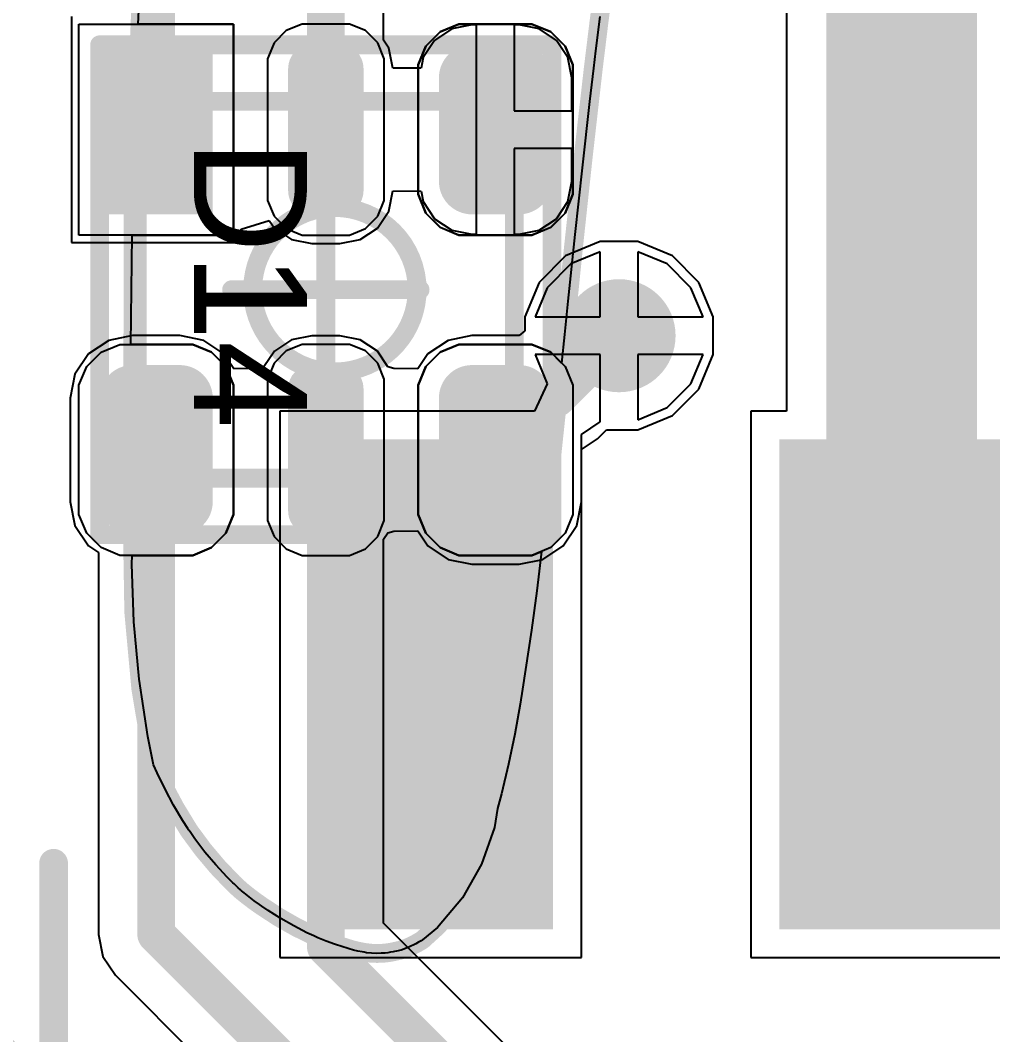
# Model space of a CAD drawing. Header units: inches. Extents: x -52 to 109, y 0 to 35.
# Drawn here: x 13.92 to 19.08, y 9.09 to 14.47 of the extents above; entities that cross this region are included whole.
import ezdxf

# ---------------------------------------------------------------- set-up
doc = ezdxf.new("R2010")
doc.units = ezdxf.units.IN
for name, color, linetype in [('Bottom Layer', 5, 'Continuous'), ('Bottom Overlay', 54, 'Continuous'), ('Bottom Paste', 16, 'Continuous'), ('Bottom Solder', 6, 'Continuous'), ('Mechanical 1', 6, 'Continuous'), ('Mechanical 4', 56, 'Continuous'), ('Top Component Outline', 56, 'Continuous'), ('Top Courtyard', 56, 'Continuous'), ('Top Layer', 1, 'Continuous'), ('Top Overlay', 2, 'Continuous'), ('Top Paste', 8, 'Continuous'), ('Top Solder', 216, 'Continuous'), ('Via Holes', 16, 'Continuous')]:
    doc.layers.add(name, color=color, linetype=linetype)
doc.styles.add('Arial', font='', dxfattribs={"height": 0.2})
doc.styles.get('Arial').set_extended_font_data('Arial')

# ---------------------------------------------------------------- blocks, each defined once
blk = doc.blocks.new('APA_RGB_LED_2020_427')
at = {"layer": 'Top Layer'}
h = blk.add_hatch(color=1, dxfattribs=at)
edge = h.paths.add_edge_path()
edge.add_arc((-1.125, 1.025), 0.125, 90, 180)
edge.add_line((-1.25, 1.025), (-1.25, 0.775))
edge.add_arc((-1.125, 0.775), 0.125, 180, 270)
edge.add_line((-1.125, 0.65), (-0.575, 0.65))
edge.add_arc((-0.575, 0.775), 0.125, 270, 360)
edge.add_line((-0.45, 0.775), (-0.45, 1.025))
edge.add_arc((-0.575, 1.025), 0.125, 0, 90)
edge.add_line((-0.575, 1.15), (-1.125, 1.15))
h = blk.add_hatch(color=1, dxfattribs=at)
edge = h.paths.add_edge_path()
edge.add_arc((0.575, 1.025), 0.125, 90, 180)
edge.add_line((0.45, 1.025), (0.45, 0.775))
edge.add_arc((0.575, 0.775), 0.125, 180, 270)
edge.add_line((0.575, 0.65), (1.125, 0.65))
edge.add_arc((1.125, 0.775), 0.125, 270, 360)
edge.add_line((1.25, 0.775), (1.25, 1.025))
edge.add_arc((1.125, 1.025), 0.125, 0, 90)
edge.add_line((1.125, 1.15), (0.575, 1.15))
h = blk.add_hatch(color=1, dxfattribs=at)
edge = h.paths.add_edge_path()
edge.add_arc((-1.175, 0.075), 0.075, 90, 180)
edge.add_line((-1.25, 0.075), (-1.25, -0.075))
edge.add_arc((-1.175, -0.075), 0.075, 180, 270)
edge.add_line((-1.175, -0.15), (-0.525, -0.15))
edge.add_arc((-0.525, -0.075), 0.075, 270, 360)
edge.add_line((-0.45, -0.075), (-0.45, 0.075))
edge.add_arc((-0.525, 0.075), 0.075, 0, 90)
edge.add_line((-0.525, 0.15), (-1.175, 0.15))
h = blk.add_hatch(color=1, dxfattribs=at)
edge = h.paths.add_edge_path()
edge.add_arc((0.525, 0.075), 0.075, 90, 180)
edge.add_line((0.45, 0.075), (0.45, -0.075))
edge.add_arc((0.525, -0.075), 0.075, 180, 270)
edge.add_line((0.525, -0.15), (1.175, -0.15))
edge.add_arc((1.175, -0.075), 0.075, 270, 360)
edge.add_line((1.25, -0.075), (1.25, 0.075))
edge.add_arc((1.175, 0.075), 0.075, 0, 90)
edge.add_line((1.175, 0.15), (0.525, 0.15))
blk.add_hatch(color=1, dxfattribs=at).paths.add_polyline_path([(-1.25, -0.65), (-0.45, -0.65), (-0.45, -1.15), (-1.25, -1.15)])
h = blk.add_hatch(color=1, dxfattribs=at)
edge = h.paths.add_edge_path()
edge.add_arc((0.575, -0.775), 0.125, 90, 180)
edge.add_line((0.45, -0.775), (0.45, -1.025))
edge.add_arc((0.575, -1.025), 0.125, 180, 270)
edge.add_line((0.575, -1.15), (1.125, -1.15))
edge.add_arc((1.125, -1.025), 0.125, 270, 360)
edge.add_line((1.25, -1.025), (1.25, -0.775))
edge.add_arc((1.125, -0.775), 0.125, 0, 90)
edge.add_line((1.125, -0.65), (0.575, -0.65))
at = {"layer": 'Top Paste'}
h = blk.add_hatch(color=8, dxfattribs=at)
edge = h.paths.add_edge_path()
edge.add_arc((-1.125, 1.025), 0.125, 90, 180)
edge.add_line((-1.25, 1.025), (-1.25, 0.775))
edge.add_arc((-1.125, 0.775), 0.125, 180, 270)
edge.add_line((-1.125, 0.65), (-0.575, 0.65))
edge.add_arc((-0.575, 0.775), 0.125, 270, 360)
edge.add_line((-0.45, 0.775), (-0.45, 1.025))
edge.add_arc((-0.575, 1.025), 0.125, 0, 90)
edge.add_line((-0.575, 1.15), (-1.125, 1.15))
h = blk.add_hatch(color=8, dxfattribs=at)
edge = h.paths.add_edge_path()
edge.add_arc((0.575, 1.025), 0.125, 90, 180)
edge.add_line((0.45, 1.025), (0.45, 0.775))
edge.add_arc((0.575, 0.775), 0.125, 180, 270)
edge.add_line((0.575, 0.65), (1.125, 0.65))
edge.add_arc((1.125, 0.775), 0.125, 270, 360)
edge.add_line((1.25, 0.775), (1.25, 1.025))
edge.add_arc((1.125, 1.025), 0.125, 0, 90)
edge.add_line((1.125, 1.15), (0.575, 1.15))
h = blk.add_hatch(color=8, dxfattribs=at)
edge = h.paths.add_edge_path()
edge.add_arc((-1.175, 0.075), 0.075, 90, 180)
edge.add_line((-1.25, 0.075), (-1.25, -0.075))
edge.add_arc((-1.175, -0.075), 0.075, 180, 270)
edge.add_line((-1.175, -0.15), (-0.525, -0.15))
edge.add_arc((-0.525, -0.075), 0.075, 270, 360)
edge.add_line((-0.45, -0.075), (-0.45, 0.075))
edge.add_arc((-0.525, 0.075), 0.075, 0, 90)
edge.add_line((-0.525, 0.15), (-1.175, 0.15))
h = blk.add_hatch(color=8, dxfattribs=at)
edge = h.paths.add_edge_path()
edge.add_arc((0.525, 0.075), 0.075, 90, 180)
edge.add_line((0.45, 0.075), (0.45, -0.075))
edge.add_arc((0.525, -0.075), 0.075, 180, 270)
edge.add_line((0.525, -0.15), (1.175, -0.15))
edge.add_arc((1.175, -0.075), 0.075, 270, 360)
edge.add_line((1.25, -0.075), (1.25, 0.075))
edge.add_arc((1.175, 0.075), 0.075, 0, 90)
edge.add_line((1.175, 0.15), (0.525, 0.15))
blk.add_hatch(color=8, dxfattribs=at).paths.add_polyline_path([(-1.25, -0.65), (-0.45, -0.65), (-0.45, -1.15), (-1.25, -1.15)])
h = blk.add_hatch(color=8, dxfattribs=at)
edge = h.paths.add_edge_path()
edge.add_arc((0.575, -0.775), 0.125, 90, 180)
edge.add_line((0.45, -0.775), (0.45, -1.025))
edge.add_arc((0.575, -1.025), 0.125, 180, 270)
edge.add_line((0.575, -1.15), (1.125, -1.15))
edge.add_arc((1.125, -1.025), 0.125, 270, 360)
edge.add_line((1.25, -1.025), (1.25, -0.775))
edge.add_arc((1.125, -0.775), 0.125, 0, 90)
edge.add_line((1.125, -0.65), (0.575, -0.65))
at = {"layer": 'Top Solder'}
h = blk.add_hatch(color=216, dxfattribs=at)
edge = h.paths.add_edge_path()
edge.add_arc((-1.125, 1.025), 0.175, 90, 180)
edge.add_line((-1.3, 1.025), (-1.3, 0.775))
edge.add_arc((-1.125, 0.775), 0.175, 180, 270)
edge.add_line((-1.125, 0.6), (-0.575, 0.6))
edge.add_arc((-0.575, 0.775), 0.175, 270, 360)
edge.add_line((-0.4, 0.775), (-0.4, 1.025))
edge.add_arc((-0.575, 1.025), 0.175, 0, 90)
edge.add_line((-0.575, 1.2), (-1.125, 1.2))
h = blk.add_hatch(color=216, dxfattribs=at)
edge = h.paths.add_edge_path()
edge.add_arc((0.575, 1.025), 0.175, 90, 180)
edge.add_line((0.4, 1.025), (0.4, 0.775))
edge.add_arc((0.575, 0.775), 0.175, 180, 270)
edge.add_line((0.575, 0.6), (1.125, 0.6))
edge.add_arc((1.125, 0.775), 0.175, 270, 360)
edge.add_line((1.3, 0.775), (1.3, 1.025))
edge.add_arc((1.125, 1.025), 0.175, 0, 90)
edge.add_line((1.125, 1.2), (0.575, 1.2))
h = blk.add_hatch(color=216, dxfattribs=at)
edge = h.paths.add_edge_path()
edge.add_arc((-1.175, 0.075), 0.125, 90, 180)
edge.add_line((-1.3, 0.075), (-1.3, -0.075))
edge.add_arc((-1.175, -0.075), 0.125, 180, 270)
edge.add_line((-1.175, -0.2), (-0.525, -0.2))
edge.add_arc((-0.525, -0.075), 0.125, 270, 360)
edge.add_line((-0.4, -0.075), (-0.4, 0.075))
edge.add_arc((-0.525, 0.075), 0.125, 0, 90)
edge.add_line((-0.525, 0.2), (-1.175, 0.2))
h = blk.add_hatch(color=216, dxfattribs=at)
edge = h.paths.add_edge_path()
edge.add_arc((0.525, 0.075), 0.125, 90, 180)
edge.add_line((0.4, 0.075), (0.4, -0.075))
edge.add_arc((0.525, -0.075), 0.125, 180, 270)
edge.add_line((0.525, -0.2), (1.175, -0.2))
edge.add_arc((1.175, -0.075), 0.125, 270, 360)
edge.add_line((1.3, -0.075), (1.3, 0.075))
edge.add_arc((1.175, 0.075), 0.125, 0, 90)
edge.add_line((1.175, 0.2), (0.525, 0.2))
blk.add_hatch(color=216, dxfattribs=at).paths.add_polyline_path([(-1.3, -0.6), (-0.4, -0.6), (-0.4, -1.2), (-1.3, -1.2)])
h = blk.add_hatch(color=216, dxfattribs=at)
edge = h.paths.add_edge_path()
edge.add_arc((0.575, -0.775), 0.175, 90, 180)
edge.add_line((0.4, -0.775), (0.4, -1.025))
edge.add_arc((0.575, -1.025), 0.175, 180, 270)
edge.add_line((0.575, -1.2), (1.125, -1.2))
edge.add_arc((1.125, -1.025), 0.175, 270, 360)
edge.add_line((1.3, -1.025), (1.3, -0.775))
edge.add_arc((1.125, -0.775), 0.175, 0, 90)
edge.add_line((1.125, -0.6), (0.575, -0.6))
at = {"layer": 'Top Component Outline'}
for points in [[(1, 1, 0.1, 0.1, 0), (-1, 1, 0.1, 0.1, 0)], [(-1, -1, 0.1, 0.1, 0), (-1, 1, 0.1, 0.1, 0)], [(1, -1, 0.1, 0.1, 0), (1, 1, 0.1, 0.1, 0)], [(1, -1, 0.1, 0.1, 0), (-1, -1, 0.1, 0.1, 0)]]:
    blk.add_lwpolyline(points, format="xyseb", dxfattribs=at)
for points in [[(-1.025, 1, 0.05, 0.05, 1), (-0.975, 1, 0.05, 0.05, 1)], [(-1.025, 1, 0.05, 0.05, 1), (-0.975, 1, 0.05, 0.05, 1)], [(0.975, 1, 0.05, 0.05, 1), (1.025, 1, 0.05, 0.05, 1)], [(0.975, 1, 0.05, 0.05, 1), (1.025, 1, 0.05, 0.05, 1)], [(-1.025, -1, 0.05, 0.05, 1), (-0.975, -1, 0.05, 0.05, 1)], [(-1.025, -1, 0.05, 0.05, 1), (-0.975, -1, 0.05, 0.05, 1)], [(0.975, -1, 0.05, 0.05, 1), (1.025, -1, 0.05, 0.05, 1)], [(0.975, -1, 0.05, 0.05, 1), (1.025, -1, 0.05, 0.05, 1)]]:
    blk.add_lwpolyline(points, format="xyseb", close=True, dxfattribs=at)
at = {"layer": 'Top Courtyard'}
for points in [[(-1.3, -1.2, 0.1, 0.1, 0), (-1.3, 1.2, 0.1, 0.1, 0)], [(1.3, 1.2, 0.1, 0.1, 0), (-1.3, 1.2, 0.1, 0.1, 0)], [(1.3, -1.2, 0.1, 0.1, 0), (1.3, 1.2, 0.1, 0.1, 0)], [(0, -0.5, 0.1, 0.1, 0), (0, 0.5, 0.1, 0.1, 0)], [(0.5, 0, 0.1, 0.1, 0), (-0.5, 0, 0.1, 0.1, 0)], [(1.3, -1.2, 0.1, 0.1, 0), (-1.3, -1.2, 0.1, 0.1, 0)]]:
    blk.add_lwpolyline(points, format="xyseb", dxfattribs=at)
for points in [[(-1.325, 1.2, 0.05, 0.05, 1), (-1.275, 1.2, 0.05, 0.05, 1)], [(-1.325, 1.2, 0.05, 0.05, 1), (-1.275, 1.2, 0.05, 0.05, 1)], [(1.275, 1.2, 0.05, 0.05, 1), (1.325, 1.2, 0.05, 0.05, 1)], [(1.275, 1.2, 0.05, 0.05, 1), (1.325, 1.2, 0.05, 0.05, 1)], [(-0.025, 0.5, 0.05, 0.05, 1), (0.025, 0.5, 0.05, 0.05, 1)], [(-0.525, 0, 0.05, 0.05, 1), (-0.475, 0, 0.05, 0.05, 1)], [(0.475, 0, 0.05, 0.05, 1), (0.525, 0, 0.05, 0.05, 1)], [(-0.025, -0.5, 0.05, 0.05, 1), (0.025, -0.5, 0.05, 0.05, 1)], [(-1.325, -1.2, 0.05, 0.05, 1), (-1.275, -1.2, 0.05, 0.05, 1)], [(-1.325, -1.2, 0.05, 0.05, 1), (-1.275, -1.2, 0.05, 0.05, 1)], [(1.275, -1.2, 0.05, 0.05, 1), (1.325, -1.2, 0.05, 0.05, 1)], [(1.275, -1.2, 0.05, 0.05, 1), (1.325, -1.2, 0.05, 0.05, 1)]]:
    blk.add_lwpolyline(points, format="xyseb", close=True, dxfattribs=at)
at = {"layer": 'Top Overlay'}
for p, q in [((-1.2929, 1.2689), (-1.1937, 1.31)), ((-1.1937, 1.31), (-1.14, 1.31)), ((-1.14, 1.31), (-1.14, 1.31)), ((-1.14, 1.31), (-0.56, 1.31)), ((-0.56, 1.31), (-0.5063, 1.31)), ((-0.5063, 1.31), (-0.4071, 1.2689)), ((0.4071, 1.2689), (0.5063, 1.31)), ((0.5063, 1.31), (0.56, 1.31)), ((0.56, 1.31), (0.56, 1.31)), ((0.56, 1.31), (1.14, 1.31)), ((1.14, 1.31), (1.1937, 1.31)), ((1.1937, 1.31), (1.2929, 1.2689)), ((-1.3689, 1.1929), (-1.2929, 1.2689)), ((-0.4071, 1.2689), (-0.3311, 1.1929)), ((0.3311, 1.1929), (0.4071, 1.2689)), ((1.2929, 1.2689), (1.3689, 1.1929)), ((-1.41, 1.0937), (-1.3689, 1.1929)), ((-0.3311, 1.1929), (-0.29, 1.0937)), ((0.29, 1.0937), (0.3311, 1.1929)), ((1.3689, 1.1929), (1.41, 1.0937)), ((-1.41, 1.04), (-1.41, 1.0937)), ((-0.29, 1.0937), (-0.29, 1.04)), ((0.29, 1.04), (0.29, 1.0937)), ((1.41, 1.0937), (1.41, 1.04)), ((-1.41, 0.76), (-1.41, 1.04)), ((-0.29, 1.04), (-0.29, 1.04)), ((-0.29, 1.04), (-0.29, 0.76)), ((0.29, 0.76), (0.29, 1.04)), ((1.41, 1.04), (1.41, 1.04)), ((1.41, 1.04), (1.41, 0.76)), ((-1.41, 0.76), (-1.41, 0.76)), ((-1.41, 0.7063), (-1.41, 0.76)), ((-0.29, 0.76), (-0.29, 0.7063)), ((0.29, 0.76), (0.29, 0.76)), ((0.29, 0.7063), (0.29, 0.76)), ((1.41, 0.76), (1.41, 0.7063)), ((-1.3689, 0.6071), (-1.41, 0.7063)), ((-0.29, 0.7063), (-0.3311, 0.6071)), ((0.3311, 0.6071), (0.29, 0.7063)), ((1.41, 0.7063), (1.3689, 0.6071)), ((-1.2929, 0.5311), (-1.3689, 0.6071)), ((-0.3311, 0.6071), (-0.4071, 0.5311)), ((0.4071, 0.5311), (0.3311, 0.6071)), ((1.3689, 0.6071), (1.2929, 0.5311)), ((-1.1937, 0.49), (-1.2929, 0.5311)), ((-1.14, 0.49), (-1.1937, 0.49)), ((-0.56, 0.49), (-1.14, 0.49)), ((-0.5063, 0.49), (-0.56, 0.49)), ((-0.56, 0.49), (-0.56, 0.49)), ((-0.4071, 0.5311), (-0.5063, 0.49)), ((0.5063, 0.49), (0.4071, 0.5311)), ((0.56, 0.49), (0.5063, 0.49)), ((1.14, 0.49), (0.56, 0.49)), ((1.1937, 0.49), (1.14, 0.49)), ((1.14, 0.49), (1.14, 0.49)), ((1.2929, 0.5311), (1.1937, 0.49)), ((-1.3103, 0.275), (-1.375, 0.2103)), ((-1.2258, 0.31), (-1.3103, 0.275)), ((-1.18, 0.31), (-1.2258, 0.31)), ((-0.52, 0.31), (-1.18, 0.31)), ((-0.4742, 0.31), (-0.52, 0.31)), ((-0.52, 0.31), (-0.52, 0.31)), ((-0.3897, 0.275), (-0.4742, 0.31)), ((-0.325, 0.2103), (-0.3897, 0.275)), ((0.3897, 0.275), (0.325, 0.2103)), ((0.4743, 0.31), (0.3897, 0.275)), ((0.52, 0.31), (0.4743, 0.31)), ((1.18, 0.31), (0.52, 0.31)), ((1.2258, 0.31), (1.18, 0.31)), ((1.18, 0.31), (1.18, 0.31)), ((1.3103, 0.275), (1.2258, 0.31)), ((1.375, 0.2103), (1.3103, 0.275)), ((-1.375, 0.2103), (-1.41, 0.1257)), ((-0.29, 0.1257), (-0.325, 0.2103)), ((0.325, 0.2103), (0.29, 0.1257)), ((1.41, 0.1257), (1.375, 0.2103)), ((-1.41, 0.1257), (-1.41, 0.08)), ((-0.29, 0.08), (-0.29, 0.1257)), ((0.29, 0.1257), (0.29, 0.08)), ((1.41, 0.08), (1.41, 0.1257)), ((-1.41, 0.08), (-1.41, -0.08)), ((-1.41, 0.08), (-1.41, 0.08)), ((-0.29, -0.08), (-0.29, 0.08)), ((0.29, 0.08), (0.29, -0.08)), ((0.29, 0.08), (0.29, 0.08)), ((1.41, -0.08), (1.41, 0.08)), ((-1.41, -0.08), (-1.41, -0.1258)), ((-0.29, -0.1258), (-0.29, -0.08)), ((-0.29, -0.08), (-0.29, -0.08)), ((0.29, -0.08), (0.29, -0.1258)), ((1.41, -0.1258), (1.41, -0.08)), ((1.41, -0.08), (1.41, -0.08)), ((-1.41, -0.1258), (-1.375, -0.2103)), ((-0.325, -0.2103), (-0.29, -0.1258)), ((0.29, -0.1258), (0.325, -0.2103)), ((1.375, -0.2103), (1.41, -0.1258)), ((-1.375, -0.2103), (-1.3103, -0.275)), ((-0.3897, -0.275), (-0.325, -0.2103)), ((0.325, -0.2103), (0.3897, -0.275)), ((1.3103, -0.275), (1.375, -0.2103)), ((-1.3103, -0.275), (-1.2258, -0.31)), ((-1.2258, -0.31), (-1.18, -0.31)), ((-1.18, -0.31), (-1.18, -0.31)), ((-1.18, -0.31), (-0.52, -0.31)), ((-0.52, -0.31), (-0.4742, -0.31)), ((-0.4742, -0.31), (-0.3897, -0.275)), ((0.3897, -0.275), (0.4743, -0.31)), ((0.4743, -0.31), (0.52, -0.31)), ((0.52, -0.31), (0.52, -0.31)), ((0.52, -0.31), (1.18, -0.31)), ((1.18, -0.31), (1.2258, -0.31)), ((1.2258, -0.31), (1.3103, -0.275)), ((-1.41, -1.31), (-1.41, -0.49)), ((-1.41, -0.49), (-0.29, -0.49)), ((-0.29, -0.49), (-0.29, -1.31)), ((0.3311, -0.6071), (0.4071, -0.5311)), ((0.4071, -0.5311), (0.5063, -0.49)), ((0.5063, -0.49), (0.56, -0.49)), ((0.56, -0.49), (0.56, -0.49)), ((0.56, -0.49), (1.14, -0.49)), ((1.14, -0.49), (1.1937, -0.49)), ((1.1937, -0.49), (1.2929, -0.5311)), ((1.2929, -0.5311), (1.3689, -0.6071)), ((0.29, -0.7063), (0.3311, -0.6071)), ((1.3689, -0.6071), (1.41, -0.7063)), ((0.29, -0.76), (0.29, -0.7063)), ((1.41, -0.7063), (1.41, -0.76)), ((0.29, -1.04), (0.29, -0.76)), ((1.41, -0.76), (1.41, -0.76)), ((1.41, -0.76), (1.41, -1.04)), ((0.29, -1.04), (0.29, -1.04)), ((0.29, -1.0937), (0.29, -1.04)), ((1.41, -1.04), (1.41, -1.0937)), ((0.3311, -1.1929), (0.29, -1.0937)), ((1.41, -1.0937), (1.3689, -1.1929)), ((0.4071, -1.2689), (0.3311, -1.1929)), ((1.3689, -1.1929), (1.2929, -1.2689)), ((0.5063, -1.31), (0.4071, -1.2689)), ((1.2929, -1.2689), (1.1937, -1.31)), ((-0.29, -1.31), (-1.41, -1.31)), ((0.56, -1.31), (0.5063, -1.31)), ((1.14, -1.31), (0.56, -1.31)), ((1.1937, -1.31), (1.14, -1.31)), ((1.14, -1.31), (1.14, -1.31))]:
    blk.add_line(p, q, dxfattribs=at)
at = {"layer": 'Top Courtyard', "style": 'Arial'}
blk.add_text('D14', height=0.6, dxfattribs=at).set_placement((-0.8, -0.7))
blk = doc.blocks.new('JS102011SAQN_B_436')
at = {"layer": 'Bottom Layer'}
for points in [[(0.6, -4), (-0.6, -4), (-0.6, -1.5), (0.6, -1.5)], [(1.9, -1.5), (3.1, -1.5), (3.1, -4), (1.9, -4)]]:
    blk.add_hatch(color=5, dxfattribs=at).paths.add_polyline_path(points)
at = {"layer": 'Bottom Paste'}
for points in [[(0.6, -4), (-0.6, -4), (-0.6, -1.5), (0.6, -1.5)], [(1.9, -1.5), (3.1, -1.5), (3.1, -4), (1.9, -4)]]:
    blk.add_hatch(color=16, dxfattribs=at).paths.add_polyline_path(points)
at = {"layer": 'Bottom Solder'}
for points in [[(0.65, -4.05), (-0.65, -4.05), (-0.65, -1.45), (0.65, -1.45)], [(1.85, -1.45), (3.15, -1.45), (3.15, -4.05), (1.85, -4.05)]]:
    blk.add_hatch(color=6, dxfattribs=at).paths.add_polyline_path(points)
at = {"layer": 'Bottom Overlay'}
blk.add_lwpolyline([(4.5, 1.8, 0.1524, 0.1524, 0), (4.5, -1.8, 0.1524, 0.1524, 0)], format="xyseb", dxfattribs=at)
blk.add_lwpolyline([(4.4619, -1.8, 0.0762, 0.0762, 1), (4.5381, -1.8, 0.0762, 0.0762, 1)], format="xyseb", close=True, dxfattribs=at)

msp = doc.modelspace()

# ---------------------------------------------------------------- hatches: boundary and pattern name
at = {"layer": 'Bottom Layer'}
h = msp.add_hatch(color=5, dxfattribs=at)
edge = h.paths.add_edge_path()
edge.add_arc((17.1, 12.8), 0.3, 0, 360)
at = {"layer": 'Top Layer'}
h = msp.add_hatch(color=1, dxfattribs=at)
edge = h.paths.add_edge_path()
edge.add_arc((17.1, 12.8), 0.3, 0, 360)
at = {"layer": 'Via Holes'}
h = msp.add_hatch(color=7, dxfattribs=at)
edge = h.paths.add_edge_path()
edge.add_arc((17.1, 12.8), 0.15, 0, 360)

# ---------------------------------------------------------------- linework, layer by layer
at = {"layer": 'Bottom Layer'}
for p, q in [((17.9882, 17.6466), (17.9882, 12.4)), ((17, 13.2457), (16.8451, 13.1815)), ((17, 12.9), (17, 13.2457)), ((17.3549, 13.1815), (17.2, 13.2457)), ((17.2, 13.2457), (17.2, 12.9)), ((16.8451, 13.1815), (16.7185, 13.0549)), ((17.4815, 13.0549), (17.3549, 13.1815)), ((16.7185, 13.0549), (16.6543, 12.9)), ((17.5457, 12.9), (17.4815, 13.0549)), ((16.6543, 12.9), (17, 12.9)), ((17.2, 12.9), (17.5457, 12.9)), ((17, 12.7), (16.6543, 12.7)), ((16.6543, 12.7), (16.7185, 12.5451)), ((17, 12.343), (17, 12.7)), ((17.5457, 12.7), (17.2, 12.7)), ((17.2, 12.7), (17.2, 12.3543)), ((17.4815, 12.5451), (17.5457, 12.7)), ((16.7185, 12.5451), (16.6515, 12.4)), ((17.3549, 12.4185), (17.4815, 12.5451)), ((16.6515, 12.4), (15.3, 12.4)), ((15.3, 12.4), (15.3, 9.5)), ((17.2, 12.3543), (17.3549, 12.4185)), ((17.9882, 12.4), (17.8, 12.4)), ((17.8, 12.4), (17.8, 9.5)), ((16.9, 12.2762), (17, 12.343)), ((16.9, 9.5), (16.9, 12.2762)), ((15.3, 9.5), (16.9, 9.5)), ((17.8, 9.5), (19.4, 9.5))]:
    msp.add_line(p, q, dxfattribs=at)
msp.add_lwpolyline([(18.6, 10.95, 0.8, 0.8, 0), (18.6, 17.9, 0.8, 0.8, 0)], format="xyseb", dxfattribs=at)
msp.add_lwpolyline([(18.4, 10.95, 0.4, 0.4, 1), (18.8, 10.95, 0.4, 0.4, 1)], format="xyseb", close=True, dxfattribs=at)
at = {"layer": 'Mechanical 1'}
for points in [[(15.1892, 13.2113, 0.1, 0.1, -0.303347), (15.5924, 13.4807, 0.1, 0.1, 0)], [(15.5924, 13.4807, 0.1, 0.1, -0.19891), (15.9011, 13.3529, 0.1, 0.1, 0)], [(15.9011, 13.3529, 0.1, 0.1, -0.198912), (16.0289, 13.0442, 0.1, 0.1, 0)], [(15.2838, 12.7356, 0.1, 0.1, -0.303348), (15.1892, 13.2113, 0.1, 0.1, 0)], [(16.0289, 13.0442, 0.1, 0.1, -0.303348), (15.7595, 12.641, 0.1, 0.1, 0)], [(15.7595, 12.641, 0.1, 0.1, -0.303347), (15.2838, 12.7356, 0.1, 0.1, 0)]]:
    msp.add_lwpolyline(points, format="xyseb", dxfattribs=at)
for points in [[(15.5674, 13.4807, 0.05, 0.05, 1), (15.6174, 13.4807, 0.05, 0.05, 1)], [(15.5674, 13.4807, 0.05, 0.05, 1), (15.6174, 13.4807, 0.05, 0.05, 1)], [(15.8761, 13.3529, 0.05, 0.05, 1), (15.9261, 13.3529, 0.05, 0.05, 1)], [(15.8761, 13.3529, 0.05, 0.05, 1), (15.9261, 13.3529, 0.05, 0.05, 1)], [(15.1642, 13.2113, 0.05, 0.05, 1), (15.2142, 13.2113, 0.05, 0.05, 1)], [(15.1642, 13.2113, 0.05, 0.05, 1), (15.2142, 13.2113, 0.05, 0.05, 1)], [(16.0039, 13.0442, 0.05, 0.05, 1), (16.0539, 13.0442, 0.05, 0.05, 1)], [(16.0039, 13.0442, 0.05, 0.05, 1), (16.0539, 13.0442, 0.05, 0.05, 1)], [(15.2588, 12.7356, 0.05, 0.05, 1), (15.3088, 12.7356, 0.05, 0.05, 1)], [(15.2588, 12.7356, 0.05, 0.05, 1), (15.3088, 12.7356, 0.05, 0.05, 1)], [(15.7345, 12.641, 0.05, 0.05, 1), (15.7845, 12.641, 0.05, 0.05, 1)], [(15.7345, 12.641, 0.05, 0.05, 1), (15.7845, 12.641, 0.05, 0.05, 1)]]:
    msp.add_lwpolyline(points, format="xyseb", close=True, dxfattribs=at)
at = {"layer": 'Mechanical 4'}
for points in [[(14.5186, 11.741, 0.1, 0.1, -0.030441), (14.7565, 17.32, 0.1, 0.1, 0)], [(16.9635, 14.2201, 0.1, 0.1, -0.005388), (17.0582, 14.9494, 0.1, 0.1, 0)], [(16.8112, 12.8051, 0.1, 0.1, -0.004574), (16.9635, 14.2201, 0.1, 0.1, 0)], [(15.0444, 7.7334, 0.1, 0.1, -0.070074), (11.0275, 12.9919, 0.1, 0.1, 0)], [(16.7002, 11.76, 0.1, 0.1, 0), (16.8112, 12.8051, 0.1, 0.1, 0)], [(16.7002, 11.76, 0.1, 0.1, -0.011315), (16.5878, 10.9247, 0.1, 0.1, 0)], [(14.6306, 10.523, 0.1, 0.1, -0.056451), (14.5186, 11.741, 0.1, 0.1, 0)], [(16.5878, 10.9247, 0.1, 0.1, -0.026687), (16.4555, 10.2908, 0.1, 0.1, 0)], [(14.8114, 10.1847, 0.1, 0.1, -0.04155), (14.6306, 10.523, 0.1, 0.1, 0)], [(16.4555, 10.2908, 0.1, 0.1, -0.180181), (16.0576, 9.5938, 0.1, 0.1, 0)], [(14.8238, 10.1658, 0.1, 0.1, -0.005024), (14.8114, 10.1847, 0.1, 0.1, 0)], [(15.0514, 9.8956, 0.1, 0.1, -0.047663), (14.8238, 10.1658, 0.1, 0.1, 0)], [(15.0971, 9.8534, 0.1, 0.1, -0.012448), (15.0514, 9.8956, 0.1, 0.1, 0)], [(15.2055, 9.7716, 0.1, 0.1, -0.023458), (15.0971, 9.8534, 0.1, 0.1, 0)], [(15.4807, 9.6144, 0.1, 0.1, -0.044673), (15.2055, 9.7716, 0.1, 0.1, 0)], [(15.6574, 9.5489, 0.1, 0.1, -0.036436), (15.4807, 9.6144, 0.1, 0.1, 0)], [(16.0576, 9.5938, 0.1, 0.1, -0.030843), (15.999, 9.561, 0.1, 0.1, 0)], [(15.7479, 9.5268, 0.1, 0.1, -0.03638), (15.6574, 9.5489, 0.1, 0.1, 0)], [(15.999, 9.561, 0.1, 0.1, -0.070058), (15.9073, 9.5313, 0.1, 0.1, 0)], [(15.8509, 9.5226, 0.1, 0.1, -0.060811), (15.7479, 9.5268, 0.1, 0.1, 0)], [(15.9073, 9.5313, 0.1, 0.1, -0.035182), (15.8509, 9.5226, 0.1, 0.1, 0)]]:
    msp.add_lwpolyline(points, format="xyseb", dxfattribs=at)
for points in [[(16.9385, 14.2201, 0.05, 0.05, 1), (16.9885, 14.2201, 0.05, 0.05, 1)], [(16.9385, 14.2201, 0.05, 0.05, 1), (16.9885, 14.2201, 0.05, 0.05, 1)], [(16.7862, 12.8051, 0.05, 0.05, 1), (16.8362, 12.8051, 0.05, 0.05, 1)], [(16.7862, 12.8051, 0.05, 0.05, 1), (16.8361, 12.8051, 0.05, 0.05, 1)], [(16.6752, 11.76, 0.05, 0.05, 1), (16.7252, 11.76, 0.05, 0.05, 1)], [(16.6752, 11.76, 0.05, 0.05, 1), (16.7252, 11.76, 0.05, 0.05, 1)], [(14.4936, 11.741, 0.05, 0.05, 1), (14.5436, 11.741, 0.05, 0.05, 1)], [(14.4936, 11.741, 0.05, 0.05, 1), (14.5436, 11.741, 0.05, 0.05, 1)], [(16.5628, 10.9247, 0.05, 0.05, 1), (16.6128, 10.9247, 0.05, 0.05, 1)], [(16.5628, 10.9247, 0.05, 0.05, 1), (16.6128, 10.9247, 0.05, 0.05, 1)], [(14.6056, 10.523, 0.05, 0.05, 1), (14.6556, 10.523, 0.05, 0.05, 1)], [(14.6056, 10.523, 0.05, 0.05, 1), (14.6556, 10.523, 0.05, 0.05, 1)], [(16.4305, 10.2908, 0.05, 0.05, 1), (16.4805, 10.2908, 0.05, 0.05, 1)], [(16.4305, 10.2908, 0.05, 0.05, 1), (16.4805, 10.2908, 0.05, 0.05, 1)], [(14.7864, 10.1847, 0.05, 0.05, 1), (14.8364, 10.1847, 0.05, 0.05, 1)], [(14.7864, 10.1847, 0.05, 0.05, 1), (14.8364, 10.1847, 0.05, 0.05, 1)], [(14.7988, 10.1658, 0.05, 0.05, 1), (14.8488, 10.1658, 0.05, 0.05, 1)], [(14.7988, 10.1658, 0.05, 0.05, 1), (14.8488, 10.1658, 0.05, 0.05, 1)], [(15.0264, 9.8956, 0.05, 0.05, 1), (15.0764, 9.8956, 0.05, 0.05, 1)], [(15.0264, 9.8956, 0.05, 0.05, 1), (15.0764, 9.8956, 0.05, 0.05, 1)], [(15.0721, 9.8534, 0.05, 0.05, 1), (15.1221, 9.8534, 0.05, 0.05, 1)], [(15.0721, 9.8534, 0.05, 0.05, 1), (15.1221, 9.8534, 0.05, 0.05, 1)], [(15.1805, 9.7716, 0.05, 0.05, 1), (15.2305, 9.7716, 0.05, 0.05, 1)], [(15.1805, 9.7716, 0.05, 0.05, 1), (15.2305, 9.7716, 0.05, 0.05, 1)], [(15.4557, 9.6144, 0.05, 0.05, 1), (15.5057, 9.6144, 0.05, 0.05, 1)], [(15.4557, 9.6144, 0.05, 0.05, 1), (15.5057, 9.6144, 0.05, 0.05, 1)], [(16.0326, 9.5938, 0.05, 0.05, 1), (16.0826, 9.5938, 0.05, 0.05, 1)], [(16.0326, 9.5938, 0.05, 0.05, 1), (16.0826, 9.5938, 0.05, 0.05, 1)], [(15.6324, 9.5489, 0.05, 0.05, 1), (15.6824, 9.5489, 0.05, 0.05, 1)], [(15.6324, 9.5489, 0.05, 0.05, 1), (15.6824, 9.5489, 0.05, 0.05, 1)], [(15.974, 9.561, 0.05, 0.05, 1), (16.024, 9.561, 0.05, 0.05, 1)], [(15.974, 9.561, 0.05, 0.05, 1), (16.024, 9.561, 0.05, 0.05, 1)], [(15.7229, 9.5268, 0.05, 0.05, 1), (15.7729, 9.5268, 0.05, 0.05, 1)], [(15.7229, 9.5268, 0.05, 0.05, 1), (15.7729, 9.5268, 0.05, 0.05, 1)], [(15.8259, 9.5226, 0.05, 0.05, 1), (15.8759, 9.5226, 0.05, 0.05, 1)], [(15.8259, 9.5226, 0.05, 0.05, 1), (15.8759, 9.5226, 0.05, 0.05, 1)], [(15.8823, 9.5313, 0.05, 0.05, 1), (15.9323, 9.5313, 0.05, 0.05, 1)], [(15.8823, 9.5313, 0.05, 0.05, 1), (15.9323, 9.5313, 0.05, 0.05, 1)]]:
    msp.add_lwpolyline(points, format="xyseb", close=True, dxfattribs=at)
at = {"layer": 'Top Layer'}
for p, q in [((15.8503, 14.3687), (15.8503, 14.8057)), ((14.1944, 14.4942), (14.1944, 13.2943)), ((16.3194, 14.4496), (16.2121, 14.4283)), ((16.3444, 14.4496), (16.3194, 14.4496)), ((16.3444, 13.8942), (16.3444, 14.4496)), ((16.5694, 14.4496), (16.5444, 14.4496)), ((16.5444, 14.4496), (16.5444, 13.9942)), ((16.6767, 14.4283), (16.5694, 14.4496)), ((16.2121, 14.4283), (16.1212, 14.3675)), ((16.7677, 14.3675), (16.6767, 14.4283)), ((15.8785, 14.3265), (15.8503, 14.3687)), ((15.8998, 14.2193), (15.8785, 14.3265)), ((16.1212, 14.3675), (16.0604, 14.2766)), ((16.8285, 14.2766), (16.7677, 14.3675)), ((16.0604, 14.2766), (16.0493, 14.2206)), ((16.8498, 14.1693), (16.8285, 14.2766)), ((16.0493, 14.2206), (15.8998, 14.2193)), ((16.8498, 13.9942), (16.8498, 14.1693)), ((16.5444, 13.9942), (16.8498, 13.9942)), ((16.3444, 13.3389), (16.3444, 13.8942)), ((16.8498, 13.7942), (16.5444, 13.7942)), ((16.5444, 13.7942), (16.5444, 13.3389)), ((16.8498, 13.6192), (16.8498, 13.7942)), ((15.8785, 13.462), (15.8998, 13.5692)), ((15.8998, 13.5692), (16.0493, 13.5679)), ((16.8285, 13.5119), (16.8498, 13.6192)), ((16.0493, 13.5679), (16.0604, 13.5119)), ((15.8177, 13.371), (15.8785, 13.462)), ((16.0604, 13.5119), (16.1212, 13.421)), ((16.7677, 13.421), (16.8285, 13.5119)), ((15.0944, 13.3655), (15.2444, 13.411)), ((15.2444, 13.411), (15.2712, 13.371)), ((16.1212, 13.421), (16.2121, 13.3602)), ((16.6767, 13.3602), (16.7677, 13.421)), ((15.0944, 13.2943), (15.0944, 13.3655)), ((15.2712, 13.371), (15.3621, 13.3102)), ((15.7267, 13.3102), (15.8177, 13.371)), ((16.2121, 13.3602), (16.3194, 13.3389)), ((16.5694, 13.3389), (16.6767, 13.3602)), ((15.3621, 13.3102), (15.4694, 13.2889)), ((15.6194, 13.2889), (15.7267, 13.3102)), ((16.3194, 13.3389), (16.3444, 13.3389)), ((16.5444, 13.3389), (16.5694, 13.3389)), ((17.0005, 13.3), (16.8168, 13.2239)), ((17.1995, 13.3), (17.0005, 13.3)), ((17.3832, 13.2239), (17.1995, 13.3)), ((14.1944, 13.2943), (15.0944, 13.2943)), ((15.4694, 13.2889), (15.6194, 13.2889)), ((16.8168, 13.2239), (16.6761, 13.0832)), ((17.5239, 13.0832), (17.3832, 13.2239)), ((16.6761, 13.0832), (16.6, 12.8995)), ((17.6, 12.8995), (17.5239, 13.0832)), ((16.6, 12.8995), (16.6, 12.8257)), ((17.6, 12.7005), (17.6, 12.8995)), ((16.6, 12.8257), (16.5694, 12.8006)), ((14.3926, 12.7754), (14.2851, 12.7036)), ((14.5194, 12.8006), (14.3926, 12.7754)), ((14.7694, 12.8006), (14.5194, 12.8006)), ((14.8962, 12.7754), (14.7694, 12.8006)), ((15.0037, 12.7036), (14.8962, 12.7754)), ((15.3621, 12.7783), (15.2712, 12.7175)), ((15.4694, 12.7996), (15.3621, 12.7783)), ((15.6194, 12.7996), (15.4694, 12.7996)), ((15.7267, 12.7783), (15.6194, 12.7996)), ((15.8177, 12.7175), (15.7267, 12.7783)), ((16.1926, 12.7754), (16.0851, 12.7036)), ((16.3194, 12.8006), (16.1926, 12.7754)), ((16.5694, 12.8006), (16.3194, 12.8006)), ((15.2712, 12.7175), (15.2161, 12.6351)), ((15.8727, 12.6351), (15.8177, 12.7175)), ((14.2851, 12.7036), (14.2133, 12.5961)), ((15.0569, 12.624), (15.0037, 12.7036)), ((16.0851, 12.7036), (16.0319, 12.624)), ((17.5239, 12.5168), (17.6, 12.7005)), ((15.1836, 12.6261), (15.0569, 12.624)), ((15.2161, 12.6351), (15.1836, 12.6261)), ((15.9053, 12.6261), (15.8727, 12.6351)), ((16.0319, 12.624), (15.9053, 12.6261)), ((14.2133, 12.5961), (14.1881, 12.4692)), ((17.3832, 12.3761), (17.5239, 12.5168)), ((14.1881, 12.4692), (14.1881, 11.9192)), ((17.1995, 12.3), (17.3832, 12.3761)), ((16.9861, 12.2536), (17.0326, 12.3)), ((17.0326, 12.3), (17.1995, 12.3)), ((16.9008, 12.1965), (16.9861, 12.2536)), ((16.9008, 11.9192), (16.9008, 12.1965)), ((14.1881, 11.9192), (14.2133, 11.7924)), ((16.8756, 11.7924), (16.9008, 11.9192)), ((14.2133, 11.7924), (14.2851, 11.6849)), ((16.8037, 11.6849), (16.8756, 11.7924)), ((15.8503, 11.7198), (15.8727, 11.7534)), ((15.8727, 11.7534), (15.9053, 11.7624)), ((15.9053, 11.7624), (16.0319, 11.7645)), ((16.0319, 11.7645), (16.0851, 11.6849)), ((14.2851, 11.6849), (14.3386, 11.6492)), ((15.8503, 9.6825), (15.8503, 11.7198)), ((16.0851, 11.6849), (16.1926, 11.6131)), ((16.6962, 11.6131), (16.8037, 11.6849)), ((14.3386, 11.6492), (14.3386, 9.6222)), ((16.1926, 11.6131), (16.3194, 11.5879)), ((16.3194, 11.5879), (16.5694, 11.5879)), ((16.5694, 11.5879), (16.6962, 11.6131)), ((18.4511, 7.0817), (15.8503, 9.6825)), ((14.3386, 9.6222), (14.3386, 9.6222)), ((14.3386, 9.6222), (14.3618, 9.5051)), ((14.3618, 9.5051), (14.4281, 9.4059)), ((14.4281, 9.4059), (17.0245, 6.8096))]:
    msp.add_line(p, q, dxfattribs=at)
for points in [[(14.6444, 13.8942, 0.2, 0.2, 0), (14.6444, 14.9235, 0.2, 0.2, 0)], [(15.5444, 13.8942, 0.2, 0.2, 0), (15.5444, 14.9324, 0.2, 0.2, 0)], [(16.7699, 12.4699, 0.2, 0.2, 0), (17.1, 12.8, 0.2, 0.2, 0)], [(16.4444, 12.3218, 0.2, 0.2, 0), (16.5925, 12.4699, 0.2, 0.2, 0)], [(16.5925, 12.4699, 0.2, 0.2, 0), (16.7699, 12.4699, 0.2, 0.2, 0)], [(16.4444, 12.1942, 0.2, 0.2, 0), (16.4444, 12.3218, 0.2, 0.2, 0)], [(14.6444, 9.6222, 0.2, 0.2, 0), (14.6444, 12.1942, 0.2, 0.2, 0)], [(15.5444, 9.5558, 0.2, 0.2, 0), (15.5444, 12.1942, 0.2, 0.2, 0)], [(14.6444, 9.6222, 0.2, 0.2, 0), (17.3303, 6.9363, 0.2, 0.2, 0)], [(15.5444, 9.5558, 0.2, 0.2, 0), (18.2348, 6.8654, 0.2, 0.2, 0)]]:
    msp.add_lwpolyline(points, format="xyseb", dxfattribs=at)
for points in [[(14.5944, 13.8942, 0.1, 0.1, 1), (14.6944, 13.8942, 0.1, 0.1, 1)], [(15.4944, 13.8942, 0.1, 0.1, 1), (15.5944, 13.8942, 0.1, 0.1, 1)], [(17.05, 12.8, 0.1, 0.1, 1), (17.15, 12.8, 0.1, 0.1, 1)], [(16.5425, 12.4699, 0.1, 0.1, 1), (16.6425, 12.4699, 0.1, 0.1, 1)], [(16.5425, 12.4699, 0.1, 0.1, 1), (16.6425, 12.4699, 0.1, 0.1, 1)], [(16.7199, 12.4699, 0.1, 0.1, 1), (16.8199, 12.4699, 0.1, 0.1, 1)], [(16.7199, 12.4699, 0.1, 0.1, 1), (16.8199, 12.4699, 0.1, 0.1, 1)], [(16.3944, 12.3218, 0.1, 0.1, 1), (16.4944, 12.3218, 0.1, 0.1, 1)], [(16.3944, 12.3218, 0.1, 0.1, 1), (16.4944, 12.3218, 0.1, 0.1, 1)], [(14.5944, 12.1942, 0.1, 0.1, 1), (14.6944, 12.1942, 0.1, 0.1, 1)], [(15.4944, 12.1942, 0.1, 0.1, 1), (15.5944, 12.1942, 0.1, 0.1, 1)], [(16.3944, 12.1942, 0.1, 0.1, 1), (16.4944, 12.1942, 0.1, 0.1, 1)], [(14.5944, 9.6222, 0.1, 0.1, 1), (14.6944, 9.6222, 0.1, 0.1, 1)], [(14.5944, 9.6222, 0.1, 0.1, 1), (14.6944, 9.6222, 0.1, 0.1, 1)], [(15.4944, 9.5558, 0.1, 0.1, 1), (15.5944, 9.5558, 0.1, 0.1, 1)], [(15.4944, 9.5558, 0.1, 0.1, 1), (15.5944, 9.5558, 0.1, 0.1, 1)]]:
    msp.add_lwpolyline(points, format="xyseb", close=True, dxfattribs=at)
at = {"layer": 'Top Overlay'}
for p, q in [((14.5487, 14.4542), (14.5818, 15.2319)), ((16.9975, 14.4943), (16.9748, 14.3118)), ((15.0544, 14.4542), (14.5487, 14.4542)), ((15.0544, 13.3342), (15.0544, 14.4542)), ((15.4187, 14.4543), (15.3341, 14.4192)), ((15.6702, 14.4543), (15.4187, 14.4543)), ((15.7547, 14.4192), (15.6702, 14.4543)), ((16.2507, 14.4543), (16.1515, 14.4131)), ((16.6381, 14.4543), (16.2507, 14.4543)), ((16.7374, 14.4131), (16.6381, 14.4543)), ((15.3341, 14.4192), (15.2694, 14.3545)), ((15.8194, 14.3545), (15.7547, 14.4192)), ((16.1515, 14.4131), (16.0755, 14.3372)), ((16.8133, 14.3372), (16.7374, 14.4131)), ((15.2694, 14.3545), (15.2344, 14.27)), ((15.8544, 14.27), (15.8194, 14.3545)), ((16.0755, 14.3372), (16.0344, 14.238)), ((16.8544, 14.238), (16.8133, 14.3372)), ((15.2344, 14.27), (15.2344, 14.2243)), ((15.8544, 14.2243), (15.8544, 14.27)), ((16.9748, 14.3118), (16.9638, 14.2206)), ((15.2344, 14.2243), (15.2344, 13.5642)), ((15.8544, 13.5642), (15.8544, 14.2243)), ((16.0344, 14.238), (16.0344, 14.1843)), ((16.8544, 14.1843), (16.8544, 14.238)), ((16.9638, 14.2206), (16.9434, 14.0439)), ((16.0344, 14.1843), (16.0344, 13.6042)), ((16.8544, 13.6042), (16.8544, 14.1843)), ((16.9434, 14.0439), (16.9036, 13.6903)), ((16.9036, 13.6903), (16.8655, 13.3366)), ((16.0344, 13.6042), (16.0344, 13.5505)), ((16.8544, 13.5505), (16.8544, 13.6042)), ((15.2344, 13.5642), (15.2344, 13.5185)), ((15.2344, 13.5185), (15.2694, 13.434)), ((15.8194, 13.434), (15.8544, 13.5185)), ((15.8544, 13.5185), (15.8544, 13.5642)), ((16.0344, 13.5505), (16.0755, 13.4513)), ((16.8133, 13.4513), (16.8544, 13.5505)), ((15.2694, 13.434), (15.3341, 13.3693)), ((15.7547, 13.3693), (15.8194, 13.434)), ((16.0755, 13.4513), (16.1515, 13.3754)), ((16.7374, 13.3754), (16.8133, 13.4513)), ((15.3341, 13.3693), (15.4187, 13.3342)), ((15.6702, 13.3342), (15.7547, 13.3693)), ((16.1515, 13.3754), (16.2507, 13.3342)), ((16.6381, 13.3342), (16.7374, 13.3754)), ((14.5092, 12.7542), (14.5163, 13.3342)), ((14.5163, 13.3342), (15.0544, 13.3342)), ((15.4187, 13.3342), (15.6702, 13.3342)), ((16.2507, 13.3342), (16.6381, 13.3342)), ((16.8655, 13.3366), (16.8291, 12.9827)), ((16.8291, 12.9827), (16.8114, 12.8057)), ((16.8114, 12.8057), (16.7954, 12.6551)), ((14.8381, 12.7542), (14.5092, 12.7542)), ((14.9374, 12.7131), (14.8381, 12.7542)), ((15.0133, 12.6372), (14.9374, 12.7131)), ((15.3341, 12.7192), (15.2694, 12.6545)), ((15.4187, 12.7542), (15.3341, 12.7192)), ((15.6702, 12.7542), (15.4187, 12.7542)), ((15.7547, 12.7192), (15.6702, 12.7542)), ((15.8194, 12.6545), (15.7547, 12.7192)), ((16.1515, 12.7131), (16.0755, 12.6372)), ((16.2507, 12.7542), (16.1515, 12.7131)), ((16.6381, 12.7542), (16.2507, 12.7542)), ((16.7374, 12.7131), (16.6381, 12.7542)), ((16.7954, 12.6551), (16.7374, 12.7131)), ((15.2694, 12.6545), (15.2344, 12.57)), ((15.8544, 12.57), (15.8194, 12.6545)), ((15.0544, 12.538), (15.0133, 12.6372)), ((16.0755, 12.6372), (16.0344, 12.538)), ((15.2344, 12.57), (15.2344, 12.5242)), ((15.8544, 12.5242), (15.8544, 12.57)), ((15.0544, 12.4842), (15.0544, 12.538)), ((15.2344, 12.5242), (15.2344, 11.8642)), ((15.8544, 11.8642), (15.8544, 12.5242)), ((16.0344, 12.538), (16.0344, 12.4842)), ((15.0544, 11.9042), (15.0544, 12.4842)), ((16.0344, 12.4842), (16.0344, 11.9042)), ((15.0544, 11.8505), (15.0544, 11.9042)), ((16.0344, 11.9042), (16.0344, 11.8505)), ((15.0133, 11.7513), (15.0544, 11.8505)), ((15.2344, 11.8642), (15.2344, 11.8185)), ((15.8544, 11.8185), (15.8544, 11.8642)), ((16.0344, 11.8505), (16.0755, 11.7513)), ((15.2344, 11.8185), (15.2694, 11.734)), ((15.8194, 11.734), (15.8544, 11.8185)), ((14.9374, 11.6754), (15.0133, 11.7513)), ((16.0755, 11.7513), (16.1515, 11.6754)), ((15.2694, 11.734), (15.3341, 11.6693)), ((15.7547, 11.6693), (15.8194, 11.734)), ((14.515, 11.5879), (14.516, 11.6342)), ((14.516, 11.6342), (14.8381, 11.6342)), ((14.8381, 11.6342), (14.9374, 11.6754)), ((15.3341, 11.6693), (15.4187, 11.6342)), ((15.4187, 11.6342), (15.6702, 11.6342)), ((15.6702, 11.6342), (15.7547, 11.6693)), ((16.1515, 11.6754), (16.2507, 11.6342)), ((16.2507, 11.6342), (16.6381, 11.6342)), ((16.6381, 11.6342), (16.6887, 11.6552)), ((16.6887, 11.6552), (16.6631, 11.4465)), ((14.5258, 11.2816), (14.515, 11.5879)), ((16.6631, 11.4465), (16.6349, 11.2376)), ((14.5539, 10.9763), (14.5258, 11.2816)), ((16.6349, 11.2376), (16.6045, 11.029)), ((16.6045, 11.029), (16.5881, 10.9249)), ((14.5991, 10.6732), (14.5539, 10.9763)), ((16.5881, 10.9249), (16.5758, 10.8448)), ((16.5758, 10.8448), (16.5469, 10.6854)), ((14.6302, 10.5231), (14.5991, 10.6732)), ((16.5469, 10.6854), (16.5138, 10.5267)), ((14.6493, 10.4791), (14.6302, 10.5231)), ((16.5138, 10.5267), (16.4765, 10.369)), ((14.6911, 10.3926), (14.6493, 10.4791)), ((14.7365, 10.308), (14.6911, 10.3926)), ((16.4765, 10.369), (16.4558, 10.2907)), ((14.7854, 10.2254), (14.7365, 10.308)), ((16.4558, 10.2907), (16.4392, 10.1893)), ((14.8116, 10.1851), (14.7854, 10.2254)), ((14.8131, 10.1828), (14.8116, 10.1851)), ((14.8162, 10.178), (14.8131, 10.1828)), ((14.8194, 10.1733), (14.8162, 10.178)), ((16.4392, 10.1893), (16.3706, 9.9955)), ((14.8225, 10.1686), (14.8194, 10.1733)), ((14.8241, 10.1662), (14.8225, 10.1686)), ((14.8493, 10.1298), (14.8241, 10.1662)), ((14.903, 10.0594), (14.8493, 10.1298)), ((14.9599, 9.9917), (14.903, 10.0594)), ((15.02, 9.9267), (14.9599, 9.9917)), ((16.3706, 9.9955), (16.2687, 9.8169)), ((15.0516, 9.8956), (15.02, 9.9267)), ((15.0571, 9.8902), (15.0516, 9.8956)), ((15.0684, 9.8795), (15.0571, 9.8902)), ((15.0799, 9.8689), (15.0684, 9.8795)), ((15.0915, 9.8585), (15.0799, 9.8689)), ((15.0973, 9.8534), (15.0915, 9.8585)), ((15.1103, 9.8425), (15.0973, 9.8534)), ((15.0973, 9.8534), (15.0973, 9.8534)), ((15.1369, 9.8215), (15.1103, 9.8425)), ((15.164, 9.801), (15.1369, 9.8215)), ((15.1915, 9.7813), (15.164, 9.801)), ((16.2687, 9.8169), (16.1368, 9.6593)), ((15.2055, 9.7717), (15.1915, 9.7813)), ((15.238, 9.7491), (15.2055, 9.7717)), ((15.305, 9.7067), (15.238, 9.7491)), ((15.3738, 9.6674), (15.305, 9.7067)), ((15.4443, 9.6313), (15.3738, 9.6674)), ((16.1368, 9.6593), (16.0579, 9.5934)), ((15.4803, 9.6148), (15.4443, 9.6313)), ((15.5017, 9.605), (15.4803, 9.6148)), ((15.5453, 9.587), (15.5017, 9.605)), ((15.5895, 9.5706), (15.5453, 9.587)), ((16.0509, 9.5888), (16.0365, 9.5803)), ((16.0579, 9.5934), (16.0509, 9.5888)), ((15.6343, 9.5559), (15.5895, 9.5706)), ((15.6569, 9.5493), (15.6343, 9.5559)), ((15.6681, 9.5457), (15.6569, 9.5493)), ((15.6906, 9.5394), (15.6681, 9.5457)), ((15.7134, 9.5338), (15.6906, 9.5394)), ((15.7363, 9.5292), (15.7134, 9.5338)), ((15.9081, 9.5317), (15.9011, 9.5301)), ((15.92, 9.5337), (15.9081, 9.5317)), ((15.9433, 9.5395), (15.92, 9.5337)), ((15.9663, 9.5468), (15.9433, 9.5395)), ((15.9886, 9.5557), (15.9663, 9.5468)), ((15.9995, 9.5609), (15.9886, 9.5557)), ((16.007, 9.5645), (15.9995, 9.5609)), ((16.0219, 9.5721), (16.007, 9.5645)), ((16.0365, 9.5803), (16.0219, 9.5721)), ((15.7479, 9.5272), (15.7363, 9.5292)), ((15.7607, 9.5251), (15.7479, 9.5272)), ((15.7866, 9.5225), (15.7607, 9.5251)), ((15.8126, 9.5214), (15.7866, 9.5225)), ((15.8386, 9.5219), (15.8126, 9.5214)), ((15.8515, 9.5229), (15.8386, 9.5219)), ((15.8587, 9.5235), (15.8515, 9.5229)), ((15.8729, 9.5252), (15.8587, 9.5235)), ((15.887, 9.5274), (15.8729, 9.5252)), ((15.9011, 9.5301), (15.887, 9.5274))]:
    msp.add_line(p, q, dxfattribs=at)

# ---------------------------------------------------------------- block references
for name, p, rotation in [('APA_RGB_LED_2020_427', (15.5444, 13.0442), 270), ('JS102011SAQN_B_436', (18.6, 8.2), 180)]:
    msp.add_blockref(name, p, dxfattribs=dict(rotation=rotation))

doc.saveas('drawing.dxf')
